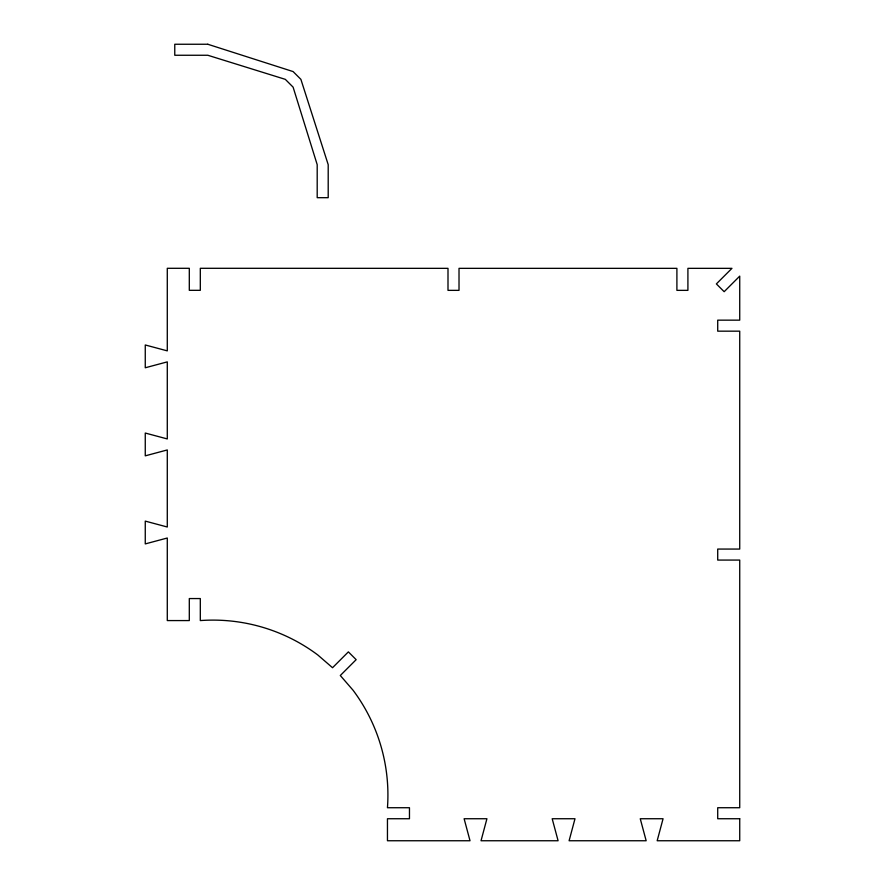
<?xml version="1.0" encoding="UTF-8"?>
<svg xmlns="http://www.w3.org/2000/svg" width="885" height="885" viewBox="0 0 885 885"><rect width="100%" height="100%" fill="white"/><g stroke="black" fill="none" stroke-linecap="round" stroke-linejoin="round"><path stroke-width="1.33" d="M739.727 818.736L739.727 840.75L657.168 840.75L663.064 818.736L640.253 818.736L646.161 840.75L569.099 840.75L574.996 818.736L552.185 818.736L558.092 840.75L481.031 840.75L486.927 818.736L464.116 818.736L470.023 840.75L387.453 840.75L387.453 818.736L409.467 818.736L409.467 807.728L387.453 807.728A174.887 174.887 0 0 0 353.06 690.234L340.305 675.509L356.157 659.657L348.369 651.88L332.528 667.721L317.803 654.977A174.887 174.887 0 0 0 200.309 620.573L200.309 598.559L189.302 598.559L189.302 620.573L167.287 620.573L167.287 538.014L145.262 543.91L145.262 521.11L167.287 527.006L167.287 449.945L145.262 455.841L145.262 433.042L167.287 438.938L167.287 361.876L145.262 367.773L145.262 344.973L167.287 350.869L167.287 268.299L189.302 268.299L189.302 290.324L200.309 290.324L200.309 268.299L447.998 268.343L447.998 290.357L459.016 290.357L459.016 268.343L676.903 268.343L676.903 290.357L687.91 290.357L687.91 268.343L731.95 268.343L716.374 283.908L724.162 291.696L739.727 276.131L739.727 320.16L717.713 320.16L717.713 331.167L739.727 331.167L739.727 549.065L717.713 549.065L717.713 560.072L739.727 560.072L739.727 807.728L717.713 807.728L717.713 818.736L739.727 818.736M207.798 44.25L174.765 44.25L174.765 55.257L207.798 55.257L285.313 79.351L293.101 87.139L317.195 164.665L317.195 197.687L328.202 197.687L328.202 164.665L300.889 79.351L293.101 71.574L207.798 44.25"/></g></svg>
